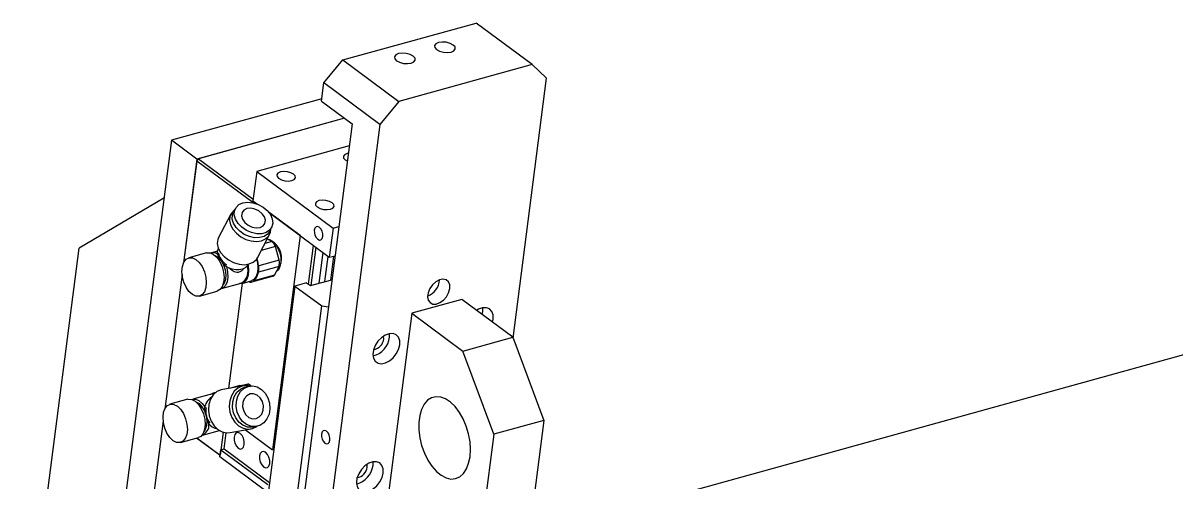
# Model space of a CAD drawing. Header units: millimetres. Extents: x 15 to 836, y 5 to 589.
# Drawn here: x 514.5 to 651.2, y 203.3 to 257.8 of the extents above; entities that cross this region are included whole.
import ezdxf

# ---------------------------------------------------------------- set-up
doc = ezdxf.new("R2010")
doc.units = ezdxf.units.MM

msp = doc.modelspace()

# ---------------------------------------------------------------- linework, layer by layer
at = {"color": 7, "linetype": 'Continuous', "lineweight": 25}
for p, q in [((552.37, 253.4), (568.16, 257.77)), ((574.8, 252.85), (568.16, 257.77)), ((550.12, 250.68), (552.37, 253.4)), ((552.37, 253.4), (559, 248.48)), ((574.8, 252.85), (559, 248.48)), ((576.49, 251.23), (574.8, 252.85)), ((549.84, 248.51), (550.12, 250.68)), ((556.75, 245.77), (550.12, 250.68)), ((572.52, 220.45), (576.49, 251.23)), ((549.87, 248.81), (532.05, 243.88)), ((549.84, 248.51), (553.46, 245.83)), ((559, 248.48), (556.75, 245.77)), ((552.57, 246.49), (535.07, 241.64)), ((552.57, 246.49), (535.27, 241.7)), ((553.46, 245.83), (547.75, 201.59)), ((556.75, 245.77), (550.77, 199.36)), ((532.05, 243.88), (522.44, 169.33)), ((535.07, 241.64), (532.05, 243.88)), ((553.12, 243.23), (542.15, 240.19)), ((535.07, 241.64), (533.49, 229.38)), ((535.04, 241.43), (533.49, 229.38)), ((535.04, 241.43), (535.27, 241.7)), ((541.68, 236.51), (535.04, 241.43)), ((535.27, 241.7), (541.73, 236.91)), ((542.15, 240.19), (541.71, 236.72)), ((542.15, 240.19), (551.2, 233.49)), ((531.17, 237.01), (521.12, 231.11)), ((541.68, 236.5), (541.71, 236.72)), ((541.68, 236.51), (541.68, 236.5)), ((541.71, 236.72), (542.25, 236.32)), ((539.07, 235.13), (537.63, 232.37)), ((539.62, 235.8), (539.38, 235.33)), ((543.61, 235.32), (550.75, 230.02)), ((547.29, 232.59), (543.61, 235.32)), ((542.23, 229.96), (543.68, 232.71)), ((543.67, 233.08), (543.92, 233.55)), ((547.29, 232.59), (544.01, 207.22)), ((551.2, 233.49), (550.75, 230.02)), ((551.2, 233.49), (551.89, 233.68)), ((514.48, 179.59), (521.12, 231.11)), ((537.63, 231.03), (537.6, 230.97)), ((544.36, 231.29), (542.68, 230.82)), ((543.98, 231.89), (543.12, 231.65)), ((543.41, 232.2), (543.98, 231.89)), ((544.83, 229.68), (544.36, 231.29)), ((548.85, 231.43), (548.26, 226.86)), ((549.15, 231.21), (548.57, 226.68)), ((536.22, 230.55), (534.11, 229.96)), ((537.51, 230.75), (536.81, 230.55)), ((537.59, 230.54), (537.49, 230.35)), ((537.49, 230.35), (537.66, 230.02)), ((544.83, 229.68), (542.41, 229.01)), ((550.24, 227.14), (550.63, 230.11)), ((550.75, 230.02), (551.44, 230.21)), ((538.22, 229.22), (538.44, 228.99)), ((538.54, 229.18), (538.44, 228.99)), ((541.1, 229.14), (541.13, 229.2)), ((542.31, 228.16), (542.38, 228.27)), ((542.41, 229.01), (542.34, 229.18)), ((544.81, 228.94), (542.38, 228.27)), ((544.25, 227.89), (544.81, 228.94)), ((533.31, 227.99), (531.25, 212.03)), ((537.98, 226.31), (540.32, 226.96)), ((538.84, 214.5), (540.45, 226.94)), ((540.41, 226.93), (541.51, 227.24)), ((541.17, 227.14), (541.27, 227.13)), ((541.27, 227.13), (541.39, 227.07)), ((541.59, 227.1), (544.04, 227.78)), ((544.25, 227.89), (541.83, 227.22)), ((541.83, 227.22), (541.88, 227.33)), ((548.06, 227), (546.68, 226.62)), ((548.06, 227), (548.52, 226.67)), ((548.52, 226.67), (551.07, 227.37)), ((535.36, 225.43), (537.47, 226.02)), ((546.68, 226.62), (542.71, 195.83)), ((546.68, 226.62), (549.85, 224.27)), ((545.88, 193.48), (549.85, 224.27)), ((549.85, 224.27), (550.66, 224.14)), ((566.45, 225.03), (560.53, 223.39)), ((572.48, 220.56), (566.45, 225.03)), ((560.53, 223.39), (556.89, 195.2)), ((560.53, 223.39), (566.56, 218.92)), ((568.25, 223.7), (568.24, 223.75)), ((667.94, 222.9), (574.4, 197.01)), ((557.2, 220.35), (557.18, 220.69)), ((557.89, 220.54), (557.89, 220.98)), ((566.56, 218.92), (572.48, 220.56)), ((572.48, 220.56), (576.17, 210.7)), ((570.25, 209.06), (566.56, 218.92)), ((540.58, 214.81), (538.12, 214.38)), ((540.16, 214.85), (539.05, 214.54)), ((541.11, 215.01), (539.99, 214.71)), ((540.16, 214.85), (541.11, 215.01)), ((540.71, 214.65), (540.87, 214.68)), ((541.29, 214.76), (540.87, 214.68)), ((536.9, 213.85), (534.57, 213.2)), ((537.32, 214.02), (536.97, 213.92)), ((533.98, 213.2), (531.87, 212.61)), ((536.15, 212.18), (535.98, 212.15)), ((535.98, 212.15), (536.02, 211.78)), ((531.07, 210.65), (525.41, 166.7)), ((536.28, 210.72), (536.41, 210.37)), ((576.17, 210.7), (570.25, 209.06)), ((576.17, 210.7), (573.37, 189.02)), ((535.74, 208.96), (537.73, 209.51)), ((536.58, 210.4), (536.41, 210.37)), ((538.17, 209.31), (537.82, 206.58)), ((538.3, 207.34), (538.54, 209.24)), ((539.02, 209.25), (541.48, 209.69)), ((540.83, 209.57), (544.01, 207.22)), ((541.71, 209.91), (542.13, 209.98)), ((533.12, 208.08), (535.24, 208.67)), ((537.82, 206.55), (535.03, 208.61)), ((535.07, 208.62), (537.82, 206.58)), ((570.25, 209.06), (567.45, 187.38)), ((537.79, 206.37), (537.9, 207.23)), ((537.9, 207.23), (538.3, 207.34)), ((537.9, 207.23), (543.48, 203.1)), ((538.3, 207.34), (543.68, 203.35)), ((544.19, 207.27), (544.01, 207.22)), ((543.37, 202.23), (537.79, 206.37)), ((555.24, 205.17), (555.22, 205.51)), ((555.93, 205.36), (555.93, 205.8))]:
    msp.add_line(p, q, dxfattribs=at)
at = {"color": 8, "linetype": 'Continuous', "lineweight": 25}
for p, q in [((549.99, 230.58), (549.52, 226.95)), ((551.26, 230.16), (550.89, 227.32))]:
    msp.add_line(p, q, dxfattribs=at)
at = {"color": 7, "linetype": 'Continuous', "lineweight": 25, "flags": 128}
for points in [[(565.2, 254.34), (565.52, 254.49), (565.68, 254.7), (565.65, 254.94), (565.43, 255.17), (565.07, 255.37), (564.61, 255.49), (564.13, 255.52), (563.69, 255.46), (563.37, 255.31), (563.21, 255.1), (563.24, 254.86), (563.46, 254.63), (563.82, 254.43), (564.28, 254.31), (564.76, 254.28), (565.2, 254.34)], [(560.46, 253.03), (560.78, 253.18), (560.94, 253.39), (560.91, 253.63), (560.69, 253.86), (560.33, 254.05), (559.87, 254.18), (559.39, 254.21), (558.95, 254.15), (558.63, 254), (558.48, 253.79), (558.51, 253.55), (558.72, 253.31), (559.08, 253.12), (559.54, 253), (560.03, 252.97), (560.46, 253.03)], [(553.01, 242.35), (552.85, 242.31), (552.57, 242.18), (552.43, 241.99), (552.45, 241.77), (552.64, 241.56), (552.89, 241.43)], [(546.52, 239.87), (546.2, 240.04), (545.78, 240.15), (545.35, 240.18), (544.96, 240.13), (544.67, 239.99), (544.53, 239.81), (544.56, 239.59), (544.75, 239.38), (545.08, 239.2), (545.49, 239.09), (545.92, 239.06), (546.31, 239.12), (546.6, 239.25), (546.74, 239.44), (546.72, 239.66), (546.52, 239.87)], [(540.52, 236.48), (541.08, 236.55), (541.7, 236.49), (542.32, 236.29), (542.9, 235.98), (543.39, 235.56), (543.77, 235.08), (543.99, 234.57), (544.06, 234.07), (543.95, 233.62), (543.68, 233.24), (543.27, 232.97), (542.75, 232.82), (542.16, 232.82), (541.53, 232.95), (540.93, 233.21), (540.39, 233.58), (539.95, 234.03), (539.64, 234.53), (539.5, 235.04), (539.52, 235.52), (539.71, 235.94), (540.05, 236.27), (540.52, 236.48)], [(551.1, 236.48), (550.77, 236.65), (550.36, 236.76), (549.92, 236.79), (549.53, 236.74), (549.24, 236.6), (549.1, 236.42), (549.13, 236.2), (549.32, 235.99), (549.65, 235.81), (550.06, 235.7), (550.5, 235.67), (550.89, 235.73), (551.18, 235.86), (551.32, 236.05), (551.29, 236.27), (551.1, 236.48)], [(539.53, 235.63), (539.19, 235.31), (538.97, 234.88), (538.92, 234.39), (539.04, 233.87), (539.32, 233.35), (539.74, 232.87), (540.27, 232.46), (540.87, 232.15), (541.51, 231.96), (542.14, 231.91), (542.71, 231.99), (543.2, 232.2), (543.56, 232.53), (543.77, 232.95), (543.82, 233.37)], [(543.67, 233.08), (543.43, 232.76), (543.02, 232.49), (542.5, 232.35), (541.91, 232.34), (541.28, 232.47), (540.68, 232.73), (540.14, 233.1), (539.7, 233.55), (539.39, 234.05), (539.25, 234.56), (539.27, 235.04), (539.38, 235.33)], [(541, 235.79), (540.64, 235.61), (540.42, 235.32), (540.36, 234.95), (540.47, 234.55), (540.74, 234.16), (541.13, 233.84), (541.6, 233.61), (542.09, 233.52), (542.55, 233.56), (542.9, 233.74), (543.13, 234.04), (543.18, 234.41), (543.07, 234.81), (542.8, 235.19), (542.41, 235.52), (541.94, 235.74), (541.45, 235.84), (541, 235.79)], [(537.63, 232.37), (537.53, 232.13), (537.48, 231.64), (537.6, 231.11), (537.87, 230.6), (538.29, 230.11), (538.82, 229.71), (539.42, 229.4), (540.06, 229.21), (540.69, 229.15), (541.27, 229.23), (541.75, 229.45), (542.12, 229.78), (542.23, 229.96)], [(549.56, 233.59), (549.37, 233.67), (549.18, 233.64), (549.05, 233.49), (548.97, 233.24), (548.98, 232.94), (549.05, 232.63), (549.19, 232.35), (549.38, 232.16), (549.58, 232.07), (549.76, 232.11), (549.9, 232.26), (549.97, 232.5), (549.97, 232.81), (549.89, 233.12), (549.75, 233.39), (549.56, 233.59)], [(543.49, 232.15), (543.67, 232.12), (544.04, 231.93), (544.38, 231.58), (544.67, 231.11), (544.89, 230.56), (545, 229.98), (545.01, 229.42), (544.91, 228.92), (544.72, 228.55), (544.49, 228.35)], [(535.95, 225.95), (535.68, 225.6), (535.33, 225.42), (534.94, 225.43), (534.53, 225.62), (534.13, 225.97), (533.79, 226.47), (533.52, 227.07), (533.35, 227.71), (533.29, 228.36), (533.35, 228.95), (533.52, 229.44), (533.79, 229.79), (534.14, 229.97), (534.53, 229.96), (534.94, 229.77), (535.33, 229.42), (535.68, 228.92), (535.95, 228.32), (536.12, 227.68), (536.18, 227.03), (536.12, 226.44), (535.95, 225.95)], [(536.22, 230.55), (536.25, 230.55), (536.64, 230.55), (537.05, 230.36), (537.45, 230), (537.79, 229.51), (538.06, 228.91), (538.23, 228.26), (538.29, 227.62), (538.23, 227.03), (538.06, 226.54)], [(537.18, 230.26), (537.21, 230.25), (537.59, 230.02), (537.93, 229.64), (538.21, 229.13), (538.4, 228.55), (538.48, 227.96), (538.44, 227.41), (538.29, 226.95), (538.15, 226.75)], [(537.49, 230.35), (537.5, 230.69), (537.6, 230.97)], [(542.14, 229.81), (542.24, 229.39), (542.29, 228.77), (542.24, 228.21), (542.07, 227.74), (541.82, 227.4), (541.51, 227.24)], [(538.56, 228.94), (538.71, 228.31), (538.74, 227.68), (538.66, 227.13), (538.46, 226.69), (538.17, 226.4), (537.9, 226.29)], [(541.1, 229.14), (541.01, 229), (540.77, 228.78), (540.46, 228.62), (540.09, 228.54), (539.68, 228.54), (539.25, 228.62), (538.83, 228.77), (538.44, 228.99)], [(541.12, 229.18), (541.13, 229.08), (541.19, 228.47), (541.13, 227.9), (540.97, 227.43), (540.71, 227.1), (540.38, 226.92), (540.13, 226.91)], [(544.1, 227.8), (544.07, 227.79), (544.04, 227.78)], [(565.02, 226.31), (565.01, 226.75), (564.86, 227.11), (564.58, 227.34), (564.21, 227.42), (563.79, 227.34), (563.36, 227.11), (562.97, 226.75), (562.66, 226.31), (562.46, 225.83), (562.4, 225.35), (562.48, 224.95), (562.7, 224.65), (563.02, 224.49), (563.42, 224.49), (563.85, 224.65), (564.27, 224.94), (564.63, 225.35), (564.89, 225.82), (565.02, 226.31)], [(538.06, 226.54), (537.79, 226.19), (537.47, 226.02)], [(570.07, 222.35), (570.15, 222.71), (570.15, 223.2), (570, 223.61), (569.73, 223.9), (569.36, 224.05), (568.91, 224.03), (568.44, 223.87), (568.24, 223.75)], [(568.87, 223.24), (568.94, 223.6), (568.95, 224.04)], [(559.09, 219.65), (559.09, 220.14), (558.95, 220.55), (558.67, 220.84), (558.3, 220.99), (557.86, 220.97), (557.38, 220.81), (556.92, 220.5), (556.51, 220.07), (556.19, 219.57), (555.99, 219.04), (555.92, 218.52), (555.99, 218.06), (556.2, 217.71), (556.53, 217.49), (556.95, 217.42), (557.41, 217.51), (557.88, 217.76), (558.32, 218.13), (558.69, 218.6), (558.96, 219.12), (559.09, 219.65)], [(540.42, 214.77), (539.91, 214.54), (539.47, 214.15), (539.15, 213.63), (538.95, 213.02), (538.89, 212.35), (538.98, 211.68), (539.21, 211.05), (539.56, 210.5), (540.01, 210.06), (540.54, 209.78), (541.09, 209.66), (541.65, 209.73), (542.16, 209.96), (542.21, 210)], [(541.71, 209.91), (541.59, 209.89), (541.05, 209.92), (540.52, 210.13), (540.05, 210.5), (539.67, 211.01), (539.42, 211.61), (539.3, 212.25), (539.32, 212.91), (539.5, 213.51), (539.8, 214.03), (540.22, 214.42), (540.71, 214.65)], [(541.14, 214.72), (541.68, 214.78), (542.22, 214.66), (542.72, 214.36), (543.15, 213.92), (543.47, 213.37), (543.66, 212.74), (543.71, 212.08), (543.61, 211.45), (543.36, 210.88), (543, 210.42), (542.54, 210.11), (542.02, 209.97), (541.47, 210), (540.95, 210.21), (540.48, 210.58), (540.1, 211.08), (539.84, 211.68), (539.72, 212.33), (539.75, 212.98), (539.92, 213.59), (540.23, 214.11), (540.64, 214.49), (541.14, 214.72)], [(541.37, 214.77), (540.97, 214.83), (540.42, 214.77)], [(538.12, 214.38), (537.95, 214.34), (537.44, 214.11), (537.01, 213.72), (536.68, 213.2), (536.48, 212.58), (536.43, 211.92), (536.52, 211.25), (536.74, 210.61), (537.1, 210.06), (537.55, 209.63), (538.07, 209.35), (538.63, 209.23), (539.02, 209.25)], [(536.72, 213.8), (537.04, 213.94), (537.23, 213.95)], [(536.9, 213.85), (537.14, 213.88), (537.16, 213.88)], [(541.36, 213.83), (540.97, 213.63), (540.68, 213.27), (540.51, 212.81), (540.48, 212.3), (540.61, 211.79), (540.86, 211.36), (541.22, 211.04), (541.64, 210.89), (542.07, 210.91), (542.45, 211.11), (542.74, 211.46), (542.91, 211.93), (542.94, 212.44), (542.82, 212.95), (542.56, 213.38), (542.2, 213.7), (541.78, 213.85), (541.36, 213.83)], [(567.42, 206.4), (567.48, 207.26), (567.42, 208.17), (567.25, 209.1), (566.98, 210.01), (566.61, 210.87), (566.17, 211.65), (565.66, 212.33), (565.11, 212.86), (564.53, 213.25), (563.95, 213.47), (563.38, 213.51), (562.86, 213.38), (562.38, 213.08), (561.98, 212.61), (561.67, 212), (561.46, 211.27), (561.35, 210.45), (561.36, 209.56), (561.47, 208.64), (561.69, 207.71), (562.01, 206.82), (562.42, 206), (562.89, 205.27), (563.43, 204.66), (563.99, 204.2), (564.58, 203.9), (565.15, 203.76), (565.7, 203.81), (566.21, 204.03), (566.64, 204.41), (567, 204.95), (567.26, 205.62), (567.42, 206.4)], [(533.05, 208.07), (532.65, 208.09), (532.24, 208.3), (531.85, 208.68), (531.52, 209.19), (531.26, 209.79), (531.1, 210.44), (531.06, 211.08), (531.13, 211.66), (531.31, 212.14), (531.59, 212.47), (531.94, 212.63), (532.34, 212.6), (532.75, 212.39), (533.14, 212.02), (533.48, 211.51), (533.73, 210.9), (533.89, 210.26), (533.94, 209.61), (533.87, 209.03), (533.68, 208.56), (533.4, 208.23), (533.05, 208.07)], [(533.98, 213.2), (534.05, 213.21), (534.45, 213.19), (534.86, 212.98), (535.25, 212.6), (535.59, 212.09), (535.85, 211.49), (536.01, 210.84), (536.05, 210.2), (535.98, 209.62), (535.8, 209.14), (535.52, 208.81), (535.24, 208.67)], [(534.49, 213.18), (534.53, 213.19), (534.91, 213.22), (535.31, 213.06), (535.7, 212.72), (536.01, 212.29)], [(534.95, 212.91), (534.95, 212.91), (535.32, 212.7), (535.67, 212.32), (535.95, 211.82), (536.15, 211.25), (536.24, 210.65), (536.21, 210.1), (536.06, 209.64), (535.92, 209.41)], [(539.96, 207.42), (540.2, 207.31), (540.42, 207.36), (540.59, 207.54), (540.68, 207.84), (540.67, 208.2), (540.58, 208.58), (540.41, 208.91), (540.18, 209.15), (539.94, 209.26), (539.72, 209.21), (539.56, 209.03), (539.47, 208.73), (539.47, 208.37), (539.57, 207.99), (539.74, 207.65), (539.96, 207.42)], [(550.82, 208.35), (550.82, 208.65), (550.74, 208.96), (550.6, 209.24), (550.41, 209.43), (550.22, 209.52), (550.03, 209.48), (549.9, 209.33), (549.82, 209.09), (549.83, 208.78), (549.9, 208.47), (550.05, 208.2), (550.23, 208), (550.43, 207.92), (550.61, 207.95), (550.75, 208.1), (550.82, 208.35)], [(542.98, 205.18), (543.22, 205.08), (543.44, 205.12), (543.6, 205.3), (543.69, 205.6), (543.69, 205.97), (543.59, 206.35), (543.42, 206.68), (543.2, 206.92), (542.96, 207.02), (542.74, 206.98), (542.57, 206.79), (542.48, 206.5), (542.49, 206.13), (542.58, 205.75), (542.75, 205.42), (542.98, 205.18)], [(557.14, 204.47), (557.13, 204.96), (556.99, 205.37), (556.72, 205.66), (556.34, 205.81), (555.9, 205.79), (555.42, 205.63), (554.96, 205.32), (554.55, 204.89), (554.23, 204.39), (554.03, 203.86), (553.96, 203.34), (554.04, 202.88), (554.25, 202.53), (554.57, 202.31), (554.99, 202.24), (555.45, 202.33), (555.93, 202.58), (556.37, 202.95), (556.74, 203.42), (557, 203.94), (557.14, 204.47)]]:
    msp.add_lwpolyline(points, dxfattribs=at)
at = {"color": 7, "linetype": 'Continuous', "lineweight": 25}
for centre, radius, start, end in [((541.87, 230), 2.83, 33.9105, 41.8658), ((542.62, 229.88), 2.48, 339.985, 50.9598), ((537.02, 229.74), 0.836, 56.5677, 111.0386), ((539.6, 230.93), 2.04, 190.8823, 238.6932), ((535.89, 228.2), 2.54, 23.6561, 45.9197), ((538.34, 228.69), 4.03, 6.9508, 17.2367), ((541.6, 229.42), 3.24, 351.602, 4.6874), ((539.4, 228.43), 1.74, 301.8872, 20.0783), ((539.17, 228.75), 3.24, 351.602, 4.6874), ((541.37, 227.88), 0.803, 271.3223, 304.6555), ((540.84, 228.4), 1.5, 314.075, 350.5598), ((561.63, 227.49), 2.19, 290.3902, 356.5323), ((555.29, 220.88), 2.62, 284.1855, 352.7019), ((555.77, 220.52), 1.44, 279.4641, 353.2521), ((540.51, 213.59), 1.55, 50.5533, 67.4099), ((537.73, 211.93), 1.77, 121.6312, 172.8397), ((538.47, 211.8), 2.35, 170.8144, 216.525), ((532.87, 210.45), 3.42, 16.0069, 22.7529), ((533, 210.47), 3.29, 4.4276, 10.999), ((535.25, 210.13), 1.25, 288.8684, 5.9166), ((537.77, 211.33), 1.66, 215.262, 260.3016), ((553.33, 205.7), 2.62, 284.184, 352.7029), ((553.81, 205.34), 1.44, 279.4669, 353.2493)]:
    msp.add_arc(centre, radius, start, end, dxfattribs=at)
for major_axis, ratio, start_param, end_param in [((-0.65, 2.31), 0.353756, 5.09075, 5.240689), ((-0.1, 2.45), 0.439413, 3.28773, 3.437669)]:
    msp.add_ellipse((543.84, 230.22), major_axis=major_axis, ratio=ratio, start_param=start_param, end_param=end_param, dxfattribs=at)
msp.add_open_spline([(540.63, 228.73), (540.62, 228.7), (540.54, 228.55), (540.3, 228.36), (539.97, 228.21), (539.64, 228.24), (539.29, 228.39), (539.05, 228.62), (538.9, 228.75)], degree=3, knots=[0, 0, 0, 0, 0.045499, 0.21851, 0.391188, 0.563907, 0.736731, 1, 1, 1, 1], dxfattribs=at)

doc.saveas('drawing.dxf')
